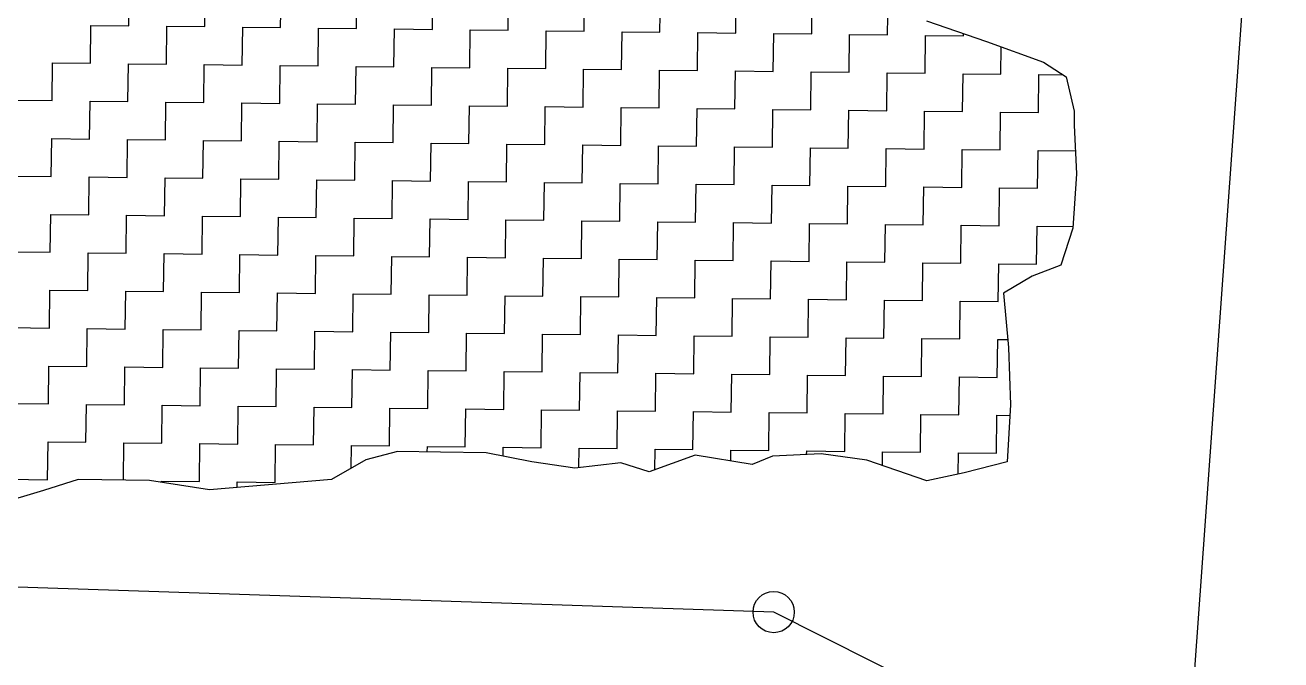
# Model space of a CAD drawing. Header units: metres. Extents: x 288131 to 289837, y 2081162 to 2084367.
# Drawn here: x 289348.1 to 289557.8, y 2082793.1 to 2082899.2 of the extents above; entities that cross this region are included whole.
import ezdxf

# ---------------------------------------------------------------- set-up
doc = ezdxf.new("R2010")
doc.units = ezdxf.units.M
doc.header["$LTSCALE"] = 10
doc.header["$MEASUREMENT"] = 0
doc.layers.add('POLY_HATCH', color=12, linetype='Continuous')
doc.layers.add('V_BOUND_LINE', color=7, linetype='Continuous')

msp = doc.modelspace()

# ---------------------------------------------------------------- linework, layer by layer
msp.add_circle((289473.08, 2082801.09), 3.45)
at = {"layer": 'POLY_HATCH', "linetype": 'Continuous'}
for p, q in [((289365.39, 2082899.1), (289365.46, 2082905.43)), ((289378.06, 2082898.95), (289378.13, 2082905.28)), ((289390.73, 2082898.79), (289390.81, 2082905.13)), ((289403.4, 2082898.64), (289403.48, 2082904.98)), ((289416.08, 2082898.49), (289416.15, 2082904.83)), ((289428.75, 2082898.34), (289428.82, 2082904.67)), ((289441.42, 2082898.19), (289441.5, 2082904.52)), ((289454.09, 2082898.03), (289454.17, 2082904.37)), ((289466.76, 2082897.88), (289466.84, 2082904.22)), ((289479.44, 2082897.73), (289479.51, 2082904.07)), ((289492.11, 2082897.58), (289492.18, 2082903.91)), ((289358.97, 2082892.84), (289359.05, 2082899.17)), ((289359.05, 2082899.17), (289365.39, 2082899.1)), ((289371.65, 2082892.69), (289371.72, 2082899.02)), ((289371.72, 2082899.02), (289378.06, 2082898.95)), ((289384.32, 2082892.53), (289384.39, 2082898.87)), ((289384.39, 2082898.87), (289390.73, 2082898.79)), ((289396.99, 2082892.38), (289397.07, 2082898.72)), ((289397.07, 2082898.72), (289403.4, 2082898.64)), ((289409.66, 2082892.23), (289409.74, 2082898.57)), ((289409.74, 2082898.57), (289416.08, 2082898.49)), ((289422.34, 2082892.08), (289422.41, 2082898.41)), ((289422.41, 2082898.41), (289428.75, 2082898.34)), ((289435.01, 2082891.93), (289435.08, 2082898.26)), ((289435.08, 2082898.26), (289441.42, 2082898.19)), ((289447.68, 2082891.77), (289447.76, 2082898.11)), ((289447.76, 2082898.11), (289454.09, 2082898.03)), ((289460.35, 2082891.62), (289460.43, 2082897.96)), ((289460.43, 2082897.96), (289466.76, 2082897.88)), ((289473.02, 2082891.47), (289473.1, 2082897.81)), ((289473.1, 2082897.81), (289479.44, 2082897.73)), ((289485.7, 2082891.32), (289485.77, 2082897.65)), ((289485.77, 2082897.65), (289492.11, 2082897.58)), ((289498.37, 2082891.16), (289498.45, 2082897.5)), ((289498.45, 2082897.5), (289504.78, 2082897.42)), ((289504.78, 2082897.42), (289504.79, 2082897.81)), ((289511.04, 2082891.01), (289511.1, 2082895.58)), ((289352.56, 2082886.58), (289352.64, 2082892.91)), ((289352.64, 2082892.91), (289358.97, 2082892.84)), ((289365.23, 2082886.43), (289365.31, 2082892.76)), ((289365.31, 2082892.76), (289371.65, 2082892.69)), ((289377.91, 2082886.27), (289377.98, 2082892.61)), ((289377.98, 2082892.61), (289384.32, 2082892.53)), ((289390.58, 2082886.12), (289390.65, 2082892.46)), ((289390.65, 2082892.46), (289396.99, 2082892.38)), ((289403.25, 2082885.97), (289403.33, 2082892.31)), ((289403.33, 2082892.31), (289409.66, 2082892.23)), ((289415.92, 2082885.82), (289416, 2082892.15)), ((289416, 2082892.15), (289422.34, 2082892.08)), ((289428.6, 2082885.67), (289428.67, 2082892)), ((289428.67, 2082892), (289435.01, 2082891.93)), ((289441.27, 2082885.51), (289441.34, 2082891.85)), ((289441.34, 2082891.85), (289447.68, 2082891.77)), ((289453.94, 2082885.36), (289454.02, 2082891.7)), ((289454.02, 2082891.7), (289460.35, 2082891.62)), ((289466.61, 2082885.21), (289466.69, 2082891.55)), ((289466.69, 2082891.55), (289473.02, 2082891.47)), ((289479.28, 2082885.06), (289479.36, 2082891.39)), ((289479.36, 2082891.39), (289485.7, 2082891.32)), ((289491.96, 2082884.9), (289492.03, 2082891.24)), ((289492.03, 2082891.24), (289498.37, 2082891.16)), ((289504.63, 2082884.75), (289504.71, 2082891.09)), ((289504.71, 2082891.09), (289511.04, 2082891.01)), ((289517.3, 2082884.6), (289517.38, 2082890.94)), ((289517.38, 2082890.94), (289521.47, 2082890.89)), ((289346.23, 2082886.65), (289352.56, 2082886.58)), ((289358.82, 2082880.17), (289358.9, 2082886.5)), ((289358.9, 2082886.5), (289365.23, 2082886.43)), ((289371.49, 2082880.01), (289371.57, 2082886.35)), ((289371.57, 2082886.35), (289377.91, 2082886.27)), ((289384.17, 2082879.86), (289384.24, 2082886.2)), ((289384.24, 2082886.2), (289390.58, 2082886.12)), ((289396.84, 2082879.71), (289396.91, 2082886.05)), ((289396.91, 2082886.05), (289403.25, 2082885.97)), ((289409.51, 2082879.56), (289409.59, 2082885.89)), ((289409.59, 2082885.89), (289415.92, 2082885.82)), ((289422.18, 2082879.41), (289422.26, 2082885.74)), ((289422.26, 2082885.74), (289428.6, 2082885.67)), ((289434.86, 2082879.25), (289434.93, 2082885.59)), ((289434.93, 2082885.59), (289441.27, 2082885.51)), ((289447.53, 2082879.1), (289447.6, 2082885.44)), ((289447.6, 2082885.44), (289453.94, 2082885.36)), ((289460.2, 2082878.95), (289460.28, 2082885.29)), ((289460.28, 2082885.29), (289466.61, 2082885.21)), ((289472.87, 2082878.8), (289472.95, 2082885.13)), ((289472.95, 2082885.13), (289479.28, 2082885.06)), ((289485.54, 2082878.64), (289485.62, 2082884.98)), ((289485.62, 2082884.98), (289491.96, 2082884.9)), ((289498.22, 2082878.49), (289498.29, 2082884.83)), ((289498.29, 2082884.83), (289504.63, 2082884.75)), ((289510.89, 2082878.34), (289510.97, 2082884.68)), ((289510.97, 2082884.68), (289517.3, 2082884.6)), ((289352.41, 2082873.91), (289352.49, 2082880.24)), ((289352.49, 2082880.24), (289358.82, 2082880.17)), ((289365.08, 2082873.75), (289365.16, 2082880.09)), ((289365.16, 2082880.09), (289371.49, 2082880.01)), ((289377.75, 2082873.6), (289377.83, 2082879.94)), ((289377.83, 2082879.94), (289384.17, 2082879.86)), ((289390.43, 2082873.45), (289390.5, 2082879.79)), ((289390.5, 2082879.79), (289396.84, 2082879.71)), ((289403.1, 2082873.3), (289403.17, 2082879.63)), ((289403.17, 2082879.63), (289409.51, 2082879.56)), ((289415.77, 2082873.15), (289415.85, 2082879.48)), ((289415.85, 2082879.48), (289422.18, 2082879.41)), ((289428.44, 2082872.99), (289428.52, 2082879.33)), ((289428.52, 2082879.33), (289434.86, 2082879.25)), ((289441.12, 2082872.84), (289441.19, 2082879.18)), ((289441.19, 2082879.18), (289447.53, 2082879.1)), ((289453.79, 2082872.69), (289453.86, 2082879.02)), ((289453.86, 2082879.02), (289460.2, 2082878.95)), ((289466.46, 2082872.54), (289466.54, 2082878.87)), ((289466.54, 2082878.87), (289472.87, 2082878.8)), ((289479.13, 2082872.38), (289479.21, 2082878.72)), ((289479.21, 2082878.72), (289485.54, 2082878.64)), ((289491.8, 2082872.23), (289491.88, 2082878.57)), ((289491.88, 2082878.57), (289498.22, 2082878.49)), ((289504.48, 2082872.08), (289504.55, 2082878.42)), ((289504.55, 2082878.42), (289510.89, 2082878.34)), ((289517.15, 2082871.93), (289517.23, 2082878.26)), ((289517.23, 2082878.26), (289523.46, 2082878.19)), ((289346.07, 2082873.98), (289352.41, 2082873.91)), ((289358.67, 2082867.49), (289358.75, 2082873.83)), ((289358.75, 2082873.83), (289365.08, 2082873.75)), ((289371.34, 2082867.34), (289371.42, 2082873.68)), ((289371.42, 2082873.68), (289377.75, 2082873.6)), ((289384.01, 2082867.19), (289384.09, 2082873.53)), ((289384.09, 2082873.53), (289390.43, 2082873.45)), ((289396.69, 2082867.04), (289396.76, 2082873.37)), ((289396.76, 2082873.37), (289403.1, 2082873.3)), ((289409.36, 2082866.89), (289409.43, 2082873.22)), ((289409.43, 2082873.22), (289415.77, 2082873.15)), ((289422.03, 2082866.73), (289422.11, 2082873.07)), ((289422.11, 2082873.07), (289428.44, 2082872.99)), ((289434.7, 2082866.58), (289434.78, 2082872.92)), ((289434.78, 2082872.92), (289441.12, 2082872.84)), ((289447.38, 2082866.43), (289447.45, 2082872.76)), ((289447.45, 2082872.76), (289453.79, 2082872.69)), ((289460.05, 2082866.28), (289460.12, 2082872.61)), ((289460.12, 2082872.61), (289466.46, 2082872.54)), ((289472.72, 2082866.12), (289472.8, 2082872.46)), ((289472.8, 2082872.46), (289479.13, 2082872.38)), ((289485.39, 2082865.97), (289485.47, 2082872.31)), ((289485.47, 2082872.31), (289491.8, 2082872.23)), ((289498.06, 2082865.82), (289498.14, 2082872.16)), ((289498.14, 2082872.16), (289504.48, 2082872.08)), ((289510.74, 2082865.67), (289510.81, 2082872)), ((289510.81, 2082872), (289517.15, 2082871.93)), ((289352.26, 2082861.23), (289352.33, 2082867.57)), ((289352.33, 2082867.57), (289358.67, 2082867.49)), ((289364.93, 2082861.08), (289365.01, 2082867.42)), ((289365.01, 2082867.42), (289371.34, 2082867.34)), ((289377.6, 2082860.93), (289377.68, 2082867.27)), ((289377.68, 2082867.27), (289384.01, 2082867.19)), ((289390.27, 2082860.78), (289390.35, 2082867.11)), ((289390.35, 2082867.11), (289396.69, 2082867.04)), ((289402.95, 2082860.62), (289403.02, 2082866.96)), ((289403.02, 2082866.96), (289409.36, 2082866.89)), ((289415.62, 2082860.47), (289415.69, 2082866.81)), ((289415.69, 2082866.81), (289422.03, 2082866.73)), ((289428.29, 2082860.32), (289428.37, 2082866.66)), ((289428.37, 2082866.66), (289434.7, 2082866.58)), ((289440.96, 2082860.17), (289441.04, 2082866.5)), ((289441.04, 2082866.5), (289447.38, 2082866.43)), ((289453.64, 2082860.02), (289453.71, 2082866.35)), ((289453.71, 2082866.35), (289460.05, 2082866.28)), ((289466.31, 2082859.86), (289466.38, 2082866.2)), ((289466.38, 2082866.2), (289472.72, 2082866.12)), ((289478.98, 2082859.71), (289479.06, 2082866.05)), ((289479.06, 2082866.05), (289485.39, 2082865.97)), ((289491.65, 2082859.56), (289491.73, 2082865.9)), ((289491.73, 2082865.9), (289498.06, 2082865.82)), ((289504.32, 2082859.41), (289504.4, 2082865.74)), ((289504.4, 2082865.74), (289510.74, 2082865.67)), ((289517, 2082859.26), (289517.07, 2082865.59)), ((289517.07, 2082865.59), (289523.07, 2082865.52)), ((289345.92, 2082861.31), (289352.26, 2082861.23)), ((289358.52, 2082854.82), (289358.59, 2082861.16)), ((289358.59, 2082861.16), (289364.93, 2082861.08)), ((289371.19, 2082854.67), (289371.27, 2082861.01)), ((289371.27, 2082861.01), (289377.6, 2082860.93)), ((289383.86, 2082854.52), (289383.94, 2082860.85)), ((289383.94, 2082860.85), (289390.27, 2082860.78)), ((289396.53, 2082854.36), (289396.61, 2082860.7)), ((289396.61, 2082860.7), (289402.95, 2082860.62)), ((289409.21, 2082854.21), (289409.28, 2082860.55)), ((289409.28, 2082860.55), (289415.62, 2082860.47)), ((289421.88, 2082854.06), (289421.95, 2082860.4)), ((289421.95, 2082860.4), (289428.29, 2082860.32)), ((289434.55, 2082853.91), (289434.63, 2082860.24)), ((289434.63, 2082860.24), (289440.96, 2082860.17)), ((289447.22, 2082853.76), (289447.3, 2082860.09)), ((289447.3, 2082860.09), (289453.64, 2082860.02)), ((289459.9, 2082853.6), (289459.97, 2082859.94)), ((289459.97, 2082859.94), (289466.31, 2082859.86)), ((289472.57, 2082853.45), (289472.64, 2082859.79)), ((289472.64, 2082859.79), (289478.98, 2082859.71)), ((289485.24, 2082853.3), (289485.32, 2082859.64)), ((289485.32, 2082859.64), (289491.65, 2082859.56)), ((289497.91, 2082853.15), (289497.99, 2082859.48)), ((289497.99, 2082859.48), (289504.32, 2082859.41)), ((289510.58, 2082853), (289510.66, 2082859.33)), ((289510.66, 2082859.33), (289517, 2082859.26)), ((289352.11, 2082848.56), (289352.18, 2082854.9)), ((289352.18, 2082854.9), (289358.52, 2082854.82)), ((289364.78, 2082848.41), (289364.85, 2082854.75)), ((289364.85, 2082854.75), (289371.19, 2082854.67)), ((289377.45, 2082848.26), (289377.53, 2082854.59)), ((289377.53, 2082854.59), (289383.86, 2082854.52)), ((289390.12, 2082848.1), (289390.2, 2082854.44)), ((289390.2, 2082854.44), (289396.53, 2082854.36)), ((289402.79, 2082847.95), (289402.87, 2082854.29)), ((289402.87, 2082854.29), (289409.21, 2082854.21)), ((289415.47, 2082847.8), (289415.54, 2082854.14)), ((289415.54, 2082854.14), (289421.88, 2082854.06)), ((289428.14, 2082847.65), (289428.22, 2082853.98)), ((289428.22, 2082853.98), (289434.55, 2082853.91)), ((289440.81, 2082847.5), (289440.89, 2082853.83)), ((289440.89, 2082853.83), (289447.22, 2082853.76)), ((289453.48, 2082847.34), (289453.56, 2082853.68)), ((289453.56, 2082853.68), (289459.9, 2082853.6)), ((289466.16, 2082847.19), (289466.23, 2082853.53)), ((289466.23, 2082853.53), (289472.57, 2082853.45)), ((289478.83, 2082847.04), (289478.9, 2082853.38)), ((289478.9, 2082853.38), (289485.24, 2082853.3)), ((289491.5, 2082846.89), (289491.58, 2082853.22)), ((289491.58, 2082853.22), (289497.91, 2082853.15)), ((289504.17, 2082846.74), (289504.25, 2082853.07)), ((289504.25, 2082853.07), (289510.58, 2082853)), ((289345.77, 2082848.64), (289352.11, 2082848.56)), ((289358.37, 2082842.15), (289358.44, 2082848.49)), ((289358.44, 2082848.49), (289364.78, 2082848.41)), ((289371.04, 2082842), (289371.11, 2082848.33)), ((289371.11, 2082848.33), (289377.45, 2082848.26)), ((289383.71, 2082841.84), (289383.79, 2082848.18)), ((289383.79, 2082848.18), (289390.12, 2082848.1)), ((289396.38, 2082841.69), (289396.46, 2082848.03)), ((289396.46, 2082848.03), (289402.79, 2082847.95)), ((289409.05, 2082841.54), (289409.13, 2082847.88)), ((289409.13, 2082847.88), (289415.47, 2082847.8)), ((289421.73, 2082841.39), (289421.8, 2082847.72)), ((289421.8, 2082847.72), (289428.14, 2082847.65)), ((289434.4, 2082841.24), (289434.48, 2082847.57)), ((289434.48, 2082847.57), (289440.81, 2082847.5)), ((289447.07, 2082841.08), (289447.15, 2082847.42)), ((289447.15, 2082847.42), (289453.48, 2082847.34)), ((289459.74, 2082840.93), (289459.82, 2082847.27)), ((289459.82, 2082847.27), (289466.16, 2082847.19)), ((289472.42, 2082840.78), (289472.49, 2082847.12)), ((289472.49, 2082847.12), (289478.83, 2082847.04)), ((289485.09, 2082840.63), (289485.16, 2082846.96)), ((289485.16, 2082846.96), (289491.5, 2082846.89)), ((289497.76, 2082840.48), (289497.84, 2082846.81)), ((289497.84, 2082846.81), (289504.17, 2082846.74)), ((289510.43, 2082840.32), (289510.51, 2082846.66)), ((289510.51, 2082846.66), (289512.17, 2082846.64)), ((289351.95, 2082835.89), (289352.03, 2082842.22)), ((289352.03, 2082842.22), (289358.37, 2082842.15)), ((289364.63, 2082835.74), (289364.7, 2082842.07)), ((289364.7, 2082842.07), (289371.04, 2082842)), ((289377.3, 2082835.58), (289377.37, 2082841.92)), ((289377.37, 2082841.92), (289383.71, 2082841.84)), ((289389.97, 2082835.43), (289390.05, 2082841.77)), ((289390.05, 2082841.77), (289396.38, 2082841.69)), ((289402.64, 2082835.28), (289402.72, 2082841.62)), ((289402.72, 2082841.62), (289409.05, 2082841.54)), ((289415.31, 2082835.13), (289415.39, 2082841.46)), ((289415.39, 2082841.46), (289421.73, 2082841.39)), ((289427.99, 2082834.98), (289428.06, 2082841.31)), ((289428.06, 2082841.31), (289434.4, 2082841.24)), ((289440.66, 2082834.82), (289440.74, 2082841.16)), ((289440.74, 2082841.16), (289447.07, 2082841.08)), ((289453.33, 2082834.67), (289453.41, 2082841.01)), ((289453.41, 2082841.01), (289459.74, 2082840.93)), ((289466, 2082834.52), (289466.08, 2082840.86)), ((289466.08, 2082840.86), (289472.42, 2082840.78)), ((289478.68, 2082834.37), (289478.75, 2082840.7)), ((289478.75, 2082840.7), (289485.09, 2082840.63)), ((289491.35, 2082834.22), (289491.42, 2082840.55)), ((289491.42, 2082840.55), (289497.76, 2082840.48)), ((289504.02, 2082834.06), (289504.1, 2082840.4)), ((289504.1, 2082840.4), (289510.43, 2082840.32)), ((289345.62, 2082835.96), (289351.95, 2082835.89)), ((289358.21, 2082829.48), (289358.29, 2082835.81)), ((289358.29, 2082835.81), (289364.63, 2082835.74)), ((289370.89, 2082829.32), (289370.96, 2082835.66)), ((289370.96, 2082835.66), (289377.3, 2082835.58)), ((289383.56, 2082829.17), (289383.63, 2082835.51)), ((289383.63, 2082835.51), (289389.97, 2082835.43)), ((289396.23, 2082829.02), (289396.31, 2082835.36)), ((289396.31, 2082835.36), (289402.64, 2082835.28)), ((289408.9, 2082828.87), (289408.98, 2082835.2)), ((289408.98, 2082835.2), (289415.31, 2082835.13)), ((289421.57, 2082828.72), (289421.65, 2082835.05)), ((289421.65, 2082835.05), (289427.99, 2082834.98)), ((289434.25, 2082828.56), (289434.32, 2082834.9)), ((289434.32, 2082834.9), (289440.66, 2082834.82)), ((289446.92, 2082828.41), (289447, 2082834.75)), ((289447, 2082834.75), (289453.33, 2082834.67)), ((289459.59, 2082828.26), (289459.67, 2082834.6)), ((289459.67, 2082834.6), (289466, 2082834.52)), ((289472.26, 2082828.11), (289472.34, 2082834.44)), ((289472.34, 2082834.44), (289478.68, 2082834.37)), ((289484.94, 2082827.96), (289485.01, 2082834.29)), ((289485.01, 2082834.29), (289491.35, 2082834.22)), ((289497.61, 2082827.8), (289497.68, 2082834.14)), ((289497.68, 2082834.14), (289504.02, 2082834.06)), ((289510.28, 2082827.65), (289510.36, 2082833.99)), ((289510.36, 2082833.99), (289512.55, 2082833.96)), ((289351.8, 2082823.22), (289351.88, 2082829.55)), ((289351.88, 2082829.55), (289358.21, 2082829.48)), ((289364.47, 2082823.16), (289364.55, 2082829.4)), ((289364.55, 2082829.4), (289370.89, 2082829.32)), ((289377.15, 2082822.91), (289377.22, 2082829.25)), ((289377.22, 2082829.25), (289383.56, 2082829.17)), ((289389.82, 2082822.76), (289389.89, 2082829.1)), ((289389.89, 2082829.1), (289396.23, 2082829.02)), ((289402.52, 2082825.14), (289402.57, 2082828.94)), ((289402.57, 2082828.94), (289408.9, 2082828.87)), ((289415.23, 2082827.85), (289415.24, 2082828.79)), ((289415.24, 2082828.79), (289421.57, 2082828.72)), ((289427.89, 2082827.17), (289427.91, 2082828.64)), ((289427.91, 2082828.64), (289434.25, 2082828.56)), ((289440.54, 2082825.24), (289440.58, 2082828.49)), ((289440.58, 2082828.49), (289446.92, 2082828.41)), ((289453.21, 2082824.87), (289453.26, 2082828.34)), ((289453.26, 2082828.34), (289459.59, 2082828.26)), ((289465.91, 2082826.35), (289465.93, 2082828.18)), ((289465.93, 2082828.18), (289472.26, 2082828.11)), ((289478.59, 2082827.43), (289478.6, 2082828.03)), ((289478.6, 2082828.03), (289484.94, 2082827.96)), ((289491.24, 2082825.59), (289491.27, 2082827.88)), ((289491.27, 2082827.88), (289497.61, 2082827.8)), ((289503.9, 2082824.17), (289503.94, 2082827.73)), ((289503.94, 2082827.73), (289510.28, 2082827.65)), ((289345.46, 2082823.29), (289351.8, 2082823.22)), ((289370.81, 2082822.99), (289377.15, 2082822.91)), ((289370.81, 2082822.8), (289370.81, 2082822.99)), ((289383.47, 2082821.94), (289383.48, 2082822.84)), ((289383.48, 2082822.84), (289389.82, 2082822.76))]:
    msp.add_line(p, q, dxfattribs=at)
at = {"layer": 'POLY_HATCH'}
for p, q in [((289498.61, 2082899.95), (289508.61, 2082896.49)), ((289508.61, 2082896.49), (289518.13, 2082893.03)), ((289518.13, 2082893.03), (289521.92, 2082890.59)), ((289521.92, 2082890.59), (289523.29, 2082884.84)), ((289523.29, 2082884.84), (289523.26, 2082882.46)), ((289523.26, 2082882.46), (289523.64, 2082874.33)), ((289523.64, 2082874.33), (289523.05, 2082865.26)), ((289523.05, 2082865.26), (289521.07, 2082859.07)), ((289521.07, 2082859.07), (289516.26, 2082857.22)), ((289516.26, 2082857.22), (289511.45, 2082854.41)), ((289511.45, 2082854.41), (289512.3, 2082845.32)), ((289512.3, 2082845.32), (289512.66, 2082835.76)), ((289512.66, 2082835.76), (289512.07, 2082826.21)), ((289410.26, 2082827.91), (289404.98, 2082826.54)), ((289417.43, 2082827.82), (289410.26, 2082827.91)), ((289425.08, 2082827.73), (289417.43, 2082827.82)), ((289432.71, 2082826.21), (289425.08, 2082827.73)), ((289481.01, 2082827.54), (289472.88, 2082827.16)), ((289488.64, 2082826.49), (289481.01, 2082827.54)), ((289404.98, 2082826.54), (289399.21, 2082823.27)), ((289439.87, 2082825.17), (289432.71, 2082826.21)), ((289447.53, 2082826.03), (289439.87, 2082825.17)), ((289452.29, 2082824.54), (289447.53, 2082826.03)), ((289459.97, 2082827.31), (289452.29, 2082824.54)), ((289469.51, 2082825.77), (289459.97, 2082827.31)), ((289472.88, 2082827.16), (289469.51, 2082825.77)), ((289498.64, 2082823.03), (289488.64, 2082826.49)), ((289512.07, 2082826.21), (289504.87, 2082824.39)), ((289356.89, 2082823.25), (289351.13, 2082821.41)), ((289368.84, 2082823.11), (289356.89, 2082823.25)), ((289399.21, 2082823.27), (289378.86, 2082821.55)), ((289504.87, 2082824.39), (289498.64, 2082823.03)), ((289351.13, 2082821.41), (289343.45, 2082819.11)), ((289378.86, 2082821.55), (289368.84, 2082823.11))]:
    msp.add_line(p, q, dxfattribs=at)
at = {"layer": 'V_BOUND_LINE'}
for p, q in [((289557.8, 2082992.13), (289541.57, 2082766.66)), ((289473.08, 2082801.09), (289332.16, 2082805.75)), ((289541.57, 2082766.66), (289473.08, 2082801.09))]:
    msp.add_line(p, q, dxfattribs=at)

doc.saveas('drawing.dxf')
